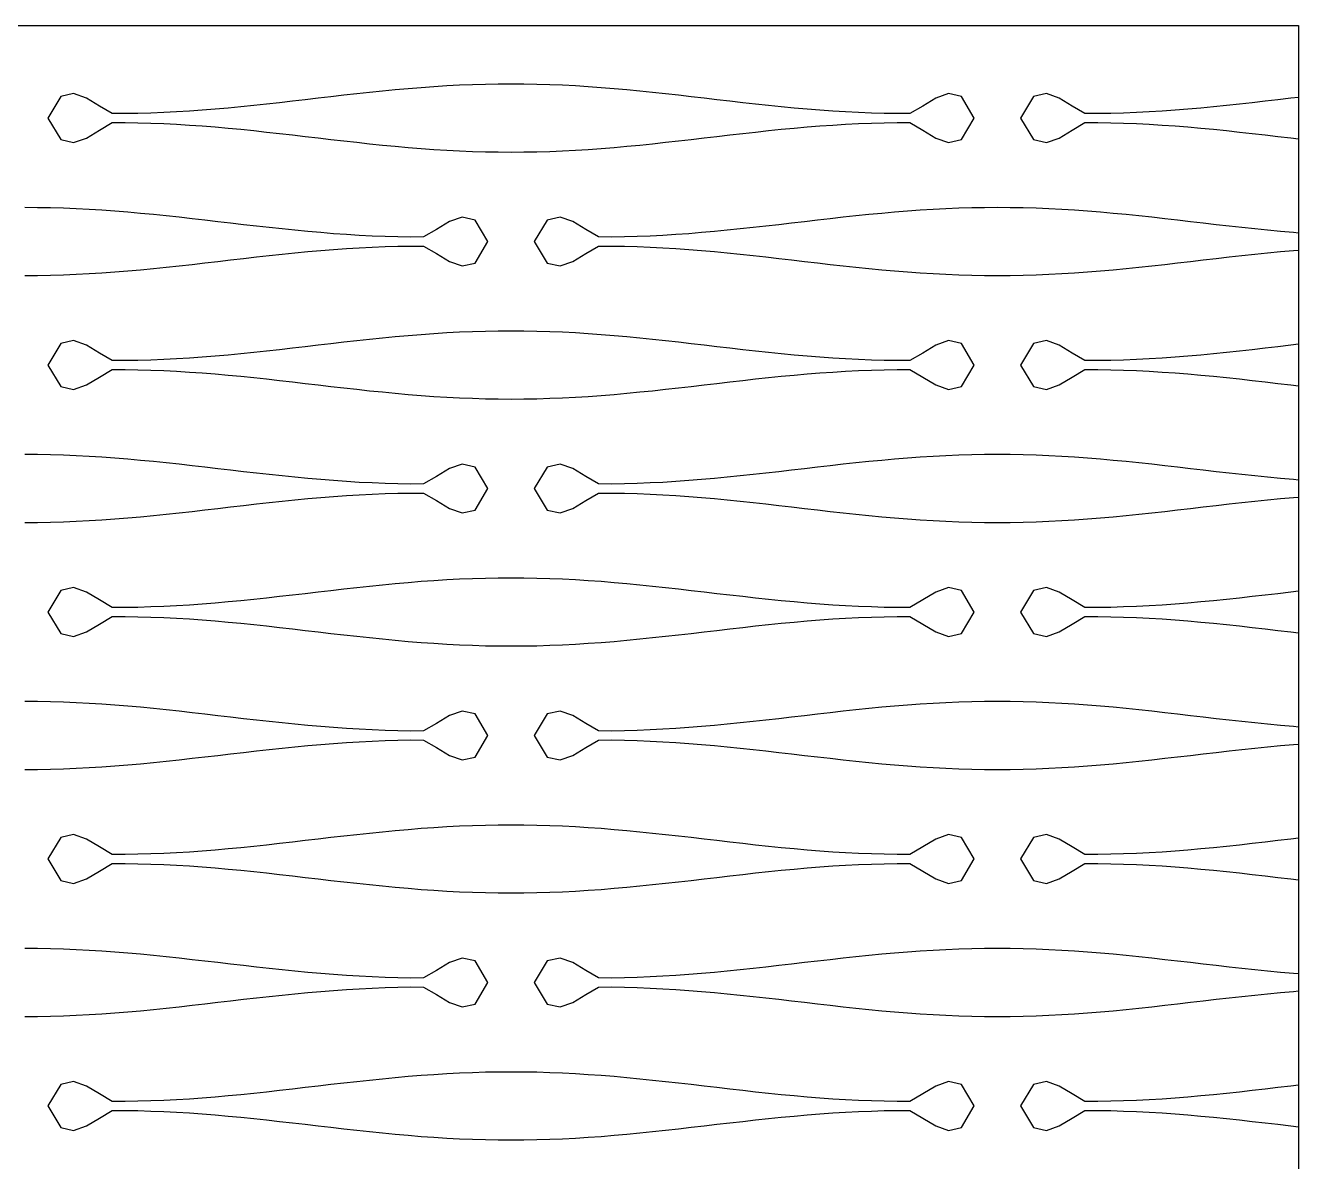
# Model space of a CAD drawing. Header units: millimetres. Extents: x 0 to 120, y 0 to 70.
# Drawn here: x 78.77 to 120, y 33.2 to 70 of the extents above; entities that cross this region are included whole.
import ezdxf

# ---------------------------------------------------------------- set-up
doc = ezdxf.new("R2010")
doc.units = ezdxf.units.MM
doc.layers.add('CUT', color=1, linetype='CONTINUOUS')

msp = doc.modelspace()

# ---------------------------------------------------------------- linework, layer by layer
at = {"layer": 'CUT'}
for points in [[(0, 70), (120, 70), (120, 0), (0, 0), (0, 70)], [(79.5, 67), (79.9167, 66.3026), (80.3333, 66.2091), (80.75, 66.3539), (81.1667, 66.6101), (81.5833, 66.8521), (82, 66.8551), (82.4167, 66.8484), (82.8333, 66.8368), (83.25, 66.8204), (83.6667, 66.7995), (84.0833, 66.7742), (84.5, 66.7448), (84.9167, 66.7116), (85.3333, 66.675), (85.75, 66.6353), (86.1667, 66.5929), (86.5833, 66.5484), (87, 66.5021), (87.4167, 66.4544), (87.8333, 66.4061), (88.25, 66.3574), (88.6667, 66.3089), (89.0833, 66.2612), (89.5, 66.2147), (89.9167, 66.1698), (90.3333, 66.1272), (90.75, 66.0871), (91.1667, 66.05), (91.5833, 66.0164), (92, 65.9865), (92.4167, 65.9606), (92.8333, 65.9391), (93.25, 65.9221), (93.6667, 65.9099), (94.0833, 65.9025), (94.5, 65.9), (94.9167, 65.9025), (95.3333, 65.9099), (95.75, 65.9221), (96.1667, 65.9391), (96.5833, 65.9606), (97, 65.9865), (97.4167, 66.0164), (97.8333, 66.05), (98.25, 66.0871), (98.6667, 66.1272), (99.0833, 66.1698), (99.5, 66.2147), (99.9167, 66.2612), (100.3333, 66.3089), (100.75, 66.3574), (101.1667, 66.4061), (101.5833, 66.4544), (102, 66.5021), (102.4167, 66.5484), (102.8333, 66.5929), (103.25, 66.6353), (103.6667, 66.675), (104.0833, 66.7116), (104.5, 66.7448), (104.9167, 66.7742), (105.3333, 66.7995), (105.75, 66.8204), (106.1667, 66.8368), (106.5833, 66.8484), (107, 66.8551), (107.4167, 66.8521), (107.8333, 66.6101), (108.25, 66.3539), (108.6667, 66.2091), (109.0833, 66.3026), (109.5, 67), (109.5, 67), (109.0833, 67.6974), (108.6667, 67.7909), (108.25, 67.6461), (107.8333, 67.3899), (107.4167, 67.1479), (107, 67.1449), (106.5833, 67.1516), (106.1667, 67.1632), (105.75, 67.1796), (105.3333, 67.2005), (104.9167, 67.2258), (104.5, 67.2552), (104.0833, 67.2884), (103.6667, 67.325), (103.25, 67.3647), (102.8333, 67.4071), (102.4167, 67.4516), (102, 67.4979), (101.5833, 67.5456), (101.1667, 67.5939), (100.75, 67.6426), (100.3333, 67.6911), (99.9167, 67.7388), (99.5, 67.7853), (99.0833, 67.8302), (98.6667, 67.8728), (98.25, 67.9129), (97.8333, 67.95), (97.4167, 67.9836), (97, 68.0135), (96.5833, 68.0394), (96.1667, 68.0609), (95.75, 68.0779), (95.3333, 68.0901), (94.9167, 68.0975), (94.5, 68.1), (94.0833, 68.0975), (93.6667, 68.0901), (93.25, 68.0779), (92.8333, 68.0609), (92.4167, 68.0394), (92, 68.0135), (91.5833, 67.9836), (91.1667, 67.95), (90.75, 67.9129), (90.3333, 67.8728), (89.9167, 67.8302), (89.5, 67.7853), (89.0833, 67.7388), (88.6667, 67.6911), (88.25, 67.6426), (87.8333, 67.5939), (87.4167, 67.5456), (87, 67.4979), (86.5833, 67.4516), (86.1667, 67.4071), (85.75, 67.3647), (85.3333, 67.325), (84.9167, 67.2884), (84.5, 67.2552), (84.0833, 67.2258), (83.6667, 67.2005), (83.25, 67.1796), (82.8333, 67.1632), (82.4167, 67.1516), (82, 67.1449), (81.5833, 67.1479), (81.1667, 67.3899), (80.75, 67.6461), (80.3333, 67.7909), (79.9167, 67.6974), (79.5, 67), (79.5, 67)], [(120, 67.6717), (119.75, 67.6426), (119.3333, 67.5939), (118.9167, 67.5456), (118.5, 67.4979), (118.0833, 67.4516), (117.6667, 67.4071), (117.25, 67.3647), (116.8333, 67.325), (116.4167, 67.2884), (116, 67.2552), (115.5833, 67.2258), (115.1667, 67.2005), (114.75, 67.1796), (114.3333, 67.1632), (113.9167, 67.1516), (113.5, 67.1449), (113.0833, 67.1479), (112.6667, 67.3899), (112.25, 67.6461), (111.8333, 67.7909), (111.4167, 67.6974), (111, 67), (111, 67)], [(111, 67), (111.4167, 66.3026), (111.8333, 66.2091), (112.25, 66.3539), (112.6667, 66.6101), (113.0833, 66.8521), (113.5, 66.8551), (113.9167, 66.8484), (114.3333, 66.8368), (114.75, 66.8204), (115.1667, 66.7995), (115.5833, 66.7742), (116, 66.7448), (116.4167, 66.7116), (116.8333, 66.675), (117.25, 66.6353), (117.6667, 66.5929), (118.0833, 66.5484), (118.5, 66.5021), (118.9167, 66.4544), (119.3333, 66.4061), (119.75, 66.3574), (120, 66.3283)], [(78.75, 61.9), (79.1667, 61.9025), (79.5833, 61.9099), (80, 61.9221), (80.4167, 61.9391), (80.8333, 61.9606), (81.25, 61.9865), (81.6667, 62.0164), (82.0833, 62.05), (82.5, 62.0871), (82.9167, 62.1272), (83.3333, 62.1698), (83.75, 62.2147), (84.1667, 62.2612), (84.5833, 62.3089), (85, 62.3574), (85.4167, 62.4061), (85.8333, 62.4544), (86.25, 62.5021), (86.6667, 62.5484), (87.0833, 62.5929), (87.5, 62.6353), (87.9167, 62.675), (88.3333, 62.7116), (88.75, 62.7448), (89.1667, 62.7742), (89.5833, 62.7995), (90, 62.8204), (90.4167, 62.8368), (90.8333, 62.8484), (91.25, 62.8551), (91.6667, 62.8521), (92.0833, 62.6101), (92.5, 62.3539), (92.9167, 62.2091), (93.3333, 62.3026), (93.75, 63), (93.75, 63), (93.3333, 63.6974), (92.9167, 63.7909), (92.5, 63.6461), (92.0833, 63.3899), (91.6667, 63.1479), (91.25, 63.1449), (90.8333, 63.1516), (90.4167, 63.1632), (90, 63.1796), (89.5833, 63.2005), (89.1667, 63.2258), (88.75, 63.2552), (88.3333, 63.2884), (87.9167, 63.325), (87.5, 63.3647), (87.0833, 63.4071), (86.6667, 63.4516), (86.25, 63.4979), (85.8333, 63.5456), (85.4167, 63.5939), (85, 63.6426), (84.5833, 63.6911), (84.1667, 63.7388), (83.75, 63.7853), (83.3333, 63.8302), (82.9167, 63.8728), (82.5, 63.9129), (82.0833, 63.95), (81.6667, 63.9836), (81.25, 64.0135), (80.8333, 64.0394), (80.4167, 64.0609), (80, 64.0779), (79.5833, 64.0901), (79.1667, 64.0975), (78.75, 64.1)], [(120, 63.2751), (119.8333, 63.2884), (119.4167, 63.325), (119, 63.3647), (118.5833, 63.4071), (118.1667, 63.4516), (117.75, 63.4979), (117.3333, 63.5456), (116.9167, 63.5939), (116.5, 63.6426), (116.0833, 63.6911), (115.6667, 63.7388), (115.25, 63.7853), (114.8333, 63.8302), (114.4167, 63.8728), (114, 63.9129), (113.5833, 63.95), (113.1667, 63.9836), (112.75, 64.0135), (112.3333, 64.0394), (111.9167, 64.0609), (111.5, 64.0779), (111.0833, 64.0901), (110.6667, 64.0975), (110.25, 64.1), (109.8333, 64.0975), (109.4167, 64.0901), (109, 64.0779), (108.5833, 64.0609), (108.1667, 64.0394), (107.75, 64.0135), (107.3333, 63.9836), (106.9167, 63.95), (106.5, 63.9129), (106.0833, 63.8728), (105.6667, 63.8302), (105.25, 63.7853), (104.8333, 63.7388), (104.4167, 63.6911), (104, 63.6426), (103.5833, 63.5939), (103.1667, 63.5456), (102.75, 63.4979), (102.3333, 63.4516), (101.9167, 63.4071), (101.5, 63.3647), (101.0833, 63.325), (100.6667, 63.2884), (100.25, 63.2552), (99.8333, 63.2258), (99.4167, 63.2005), (99, 63.1796), (98.5833, 63.1632), (98.1667, 63.1516), (97.75, 63.1449), (97.3333, 63.1479), (96.9167, 63.3899), (96.5, 63.6461), (96.0833, 63.7909), (95.6667, 63.6974), (95.25, 63), (95.25, 63)], [(95.25, 63), (95.6667, 62.3026), (96.0833, 62.2091), (96.5, 62.3539), (96.9167, 62.6101), (97.3333, 62.8521), (97.75, 62.8551), (98.1667, 62.8484), (98.5833, 62.8368), (99, 62.8204), (99.4167, 62.7995), (99.8333, 62.7742), (100.25, 62.7448), (100.6667, 62.7116), (101.0833, 62.675), (101.5, 62.6353), (101.9167, 62.5929), (102.3333, 62.5484), (102.75, 62.5021), (103.1667, 62.4544), (103.5833, 62.4061), (104, 62.3574), (104.4167, 62.3089), (104.8333, 62.2612), (105.25, 62.2147), (105.6667, 62.1698), (106.0833, 62.1272), (106.5, 62.0871), (106.9167, 62.05), (107.3333, 62.0164), (107.75, 61.9865), (108.1667, 61.9606), (108.5833, 61.9391), (109, 61.9221), (109.4167, 61.9099), (109.8333, 61.9025), (110.25, 61.9), (110.6667, 61.9025), (111.0833, 61.9099), (111.5, 61.9221), (111.9167, 61.9391), (112.3333, 61.9606), (112.75, 61.9865), (113.1667, 62.0164), (113.5833, 62.05), (114, 62.0871), (114.4167, 62.1272), (114.8333, 62.1698), (115.25, 62.2147), (115.6667, 62.2612), (116.0833, 62.3089), (116.5, 62.3574), (116.9167, 62.4061), (117.3333, 62.4544), (117.75, 62.5021), (118.1667, 62.5484), (118.5833, 62.5929), (119, 62.6353), (119.4167, 62.675), (119.8333, 62.7116), (120, 62.7249)], [(79.5, 59), (79.9167, 58.3026), (80.3333, 58.2091), (80.75, 58.3539), (81.1667, 58.6101), (81.5833, 58.8521), (82, 58.8551), (82.4167, 58.8484), (82.8333, 58.8368), (83.25, 58.8204), (83.6667, 58.7995), (84.0833, 58.7742), (84.5, 58.7448), (84.9167, 58.7116), (85.3333, 58.675), (85.75, 58.6353), (86.1667, 58.5929), (86.5833, 58.5484), (87, 58.5021), (87.4167, 58.4544), (87.8333, 58.4061), (88.25, 58.3574), (88.6667, 58.3089), (89.0833, 58.2612), (89.5, 58.2147), (89.9167, 58.1698), (90.3333, 58.1272), (90.75, 58.0871), (91.1667, 58.05), (91.5833, 58.0164), (92, 57.9865), (92.4167, 57.9606), (92.8333, 57.9391), (93.25, 57.9221), (93.6667, 57.9099), (94.0833, 57.9025), (94.5, 57.9), (94.9167, 57.9025), (95.3333, 57.9099), (95.75, 57.9221), (96.1667, 57.9391), (96.5833, 57.9606), (97, 57.9865), (97.4167, 58.0164), (97.8333, 58.05), (98.25, 58.0871), (98.6667, 58.1272), (99.0833, 58.1698), (99.5, 58.2147), (99.9167, 58.2612), (100.3333, 58.3089), (100.75, 58.3574), (101.1667, 58.4061), (101.5833, 58.4544), (102, 58.5021), (102.4167, 58.5484), (102.8333, 58.5929), (103.25, 58.6353), (103.6667, 58.675), (104.0833, 58.7116), (104.5, 58.7448), (104.9167, 58.7742), (105.3333, 58.7995), (105.75, 58.8204), (106.1667, 58.8368), (106.5833, 58.8484), (107, 58.8551), (107.4167, 58.8521), (107.8333, 58.6101), (108.25, 58.3539), (108.6667, 58.2091), (109.0833, 58.3026), (109.5, 59), (109.5, 59), (109.0833, 59.6974), (108.6667, 59.7909), (108.25, 59.6461), (107.8333, 59.3899), (107.4167, 59.1479), (107, 59.1449), (106.5833, 59.1516), (106.1667, 59.1632), (105.75, 59.1796), (105.3333, 59.2005), (104.9167, 59.2258), (104.5, 59.2552), (104.0833, 59.2884), (103.6667, 59.325), (103.25, 59.3647), (102.8333, 59.4071), (102.4167, 59.4516), (102, 59.4979), (101.5833, 59.5456), (101.1667, 59.5939), (100.75, 59.6426), (100.3333, 59.6911), (99.9167, 59.7388), (99.5, 59.7853), (99.0833, 59.8302), (98.6667, 59.8728), (98.25, 59.9129), (97.8333, 59.95), (97.4167, 59.9836), (97, 60.0135), (96.5833, 60.0394), (96.1667, 60.0609), (95.75, 60.0779), (95.3333, 60.0901), (94.9167, 60.0975), (94.5, 60.1), (94.0833, 60.0975), (93.6667, 60.0901), (93.25, 60.0779), (92.8333, 60.0609), (92.4167, 60.0394), (92, 60.0135), (91.5833, 59.9836), (91.1667, 59.95), (90.75, 59.9129), (90.3333, 59.8728), (89.9167, 59.8302), (89.5, 59.7853), (89.0833, 59.7388), (88.6667, 59.6911), (88.25, 59.6426), (87.8333, 59.5939), (87.4167, 59.5456), (87, 59.4979), (86.5833, 59.4516), (86.1667, 59.4071), (85.75, 59.3647), (85.3333, 59.325), (84.9167, 59.2884), (84.5, 59.2552), (84.0833, 59.2258), (83.6667, 59.2005), (83.25, 59.1796), (82.8333, 59.1632), (82.4167, 59.1516), (82, 59.1449), (81.5833, 59.1479), (81.1667, 59.3899), (80.75, 59.6461), (80.3333, 59.7909), (79.9167, 59.6974), (79.5, 59), (79.5, 59)], [(120, 59.6717), (119.75, 59.6426), (119.3333, 59.5939), (118.9167, 59.5456), (118.5, 59.4979), (118.0833, 59.4516), (117.6667, 59.4071), (117.25, 59.3647), (116.8333, 59.325), (116.4167, 59.2884), (116, 59.2552), (115.5833, 59.2258), (115.1667, 59.2005), (114.75, 59.1796), (114.3333, 59.1632), (113.9167, 59.1516), (113.5, 59.1449), (113.0833, 59.1479), (112.6667, 59.3899), (112.25, 59.6461), (111.8333, 59.7909), (111.4167, 59.6974), (111, 59), (111, 59)], [(111, 59), (111.4167, 58.3026), (111.8333, 58.2091), (112.25, 58.3539), (112.6667, 58.6101), (113.0833, 58.8521), (113.5, 58.8551), (113.9167, 58.8484), (114.3333, 58.8368), (114.75, 58.8204), (115.1667, 58.7995), (115.5833, 58.7742), (116, 58.7448), (116.4167, 58.7116), (116.8333, 58.675), (117.25, 58.6353), (117.6667, 58.5929), (118.0833, 58.5484), (118.5, 58.5021), (118.9167, 58.4544), (119.3333, 58.4061), (119.75, 58.3574), (120, 58.3283)], [(78.75, 53.9), (79.1667, 53.9025), (79.5833, 53.9099), (80, 53.9221), (80.4167, 53.9391), (80.8333, 53.9606), (81.25, 53.9865), (81.6667, 54.0164), (82.0833, 54.05), (82.5, 54.0871), (82.9167, 54.1272), (83.3333, 54.1698), (83.75, 54.2147), (84.1667, 54.2612), (84.5833, 54.3089), (85, 54.3574), (85.4167, 54.4061), (85.8333, 54.4544), (86.25, 54.5021), (86.6667, 54.5484), (87.0833, 54.5929), (87.5, 54.6353), (87.9167, 54.675), (88.3333, 54.7116), (88.75, 54.7448), (89.1667, 54.7742), (89.5833, 54.7995), (90, 54.8204), (90.4167, 54.8368), (90.8333, 54.8484), (91.25, 54.8551), (91.6667, 54.8521), (92.0833, 54.6101), (92.5, 54.3539), (92.9167, 54.2091), (93.3333, 54.3026), (93.75, 55), (93.75, 55), (93.3333, 55.6974), (92.9167, 55.7909), (92.5, 55.6461), (92.0833, 55.3899), (91.6667, 55.1479), (91.25, 55.1449), (90.8333, 55.1516), (90.4167, 55.1632), (90, 55.1796), (89.5833, 55.2005), (89.1667, 55.2258), (88.75, 55.2552), (88.3333, 55.2884), (87.9167, 55.325), (87.5, 55.3647), (87.0833, 55.4071), (86.6667, 55.4516), (86.25, 55.4979), (85.8333, 55.5456), (85.4167, 55.5939), (85, 55.6426), (84.5833, 55.6911), (84.1667, 55.7388), (83.75, 55.7853), (83.3333, 55.8302), (82.9167, 55.8728), (82.5, 55.9129), (82.0833, 55.95), (81.6667, 55.9836), (81.25, 56.0135), (80.8333, 56.0394), (80.4167, 56.0609), (80, 56.0779), (79.5833, 56.0901), (79.1667, 56.0975), (78.75, 56.1)], [(120, 55.2751), (119.8333, 55.2884), (119.4167, 55.325), (119, 55.3647), (118.5833, 55.4071), (118.1667, 55.4516), (117.75, 55.4979), (117.3333, 55.5456), (116.9167, 55.5939), (116.5, 55.6426), (116.0833, 55.6911), (115.6667, 55.7388), (115.25, 55.7853), (114.8333, 55.8302), (114.4167, 55.8728), (114, 55.9129), (113.5833, 55.95), (113.1667, 55.9836), (112.75, 56.0135), (112.3333, 56.0394), (111.9167, 56.0609), (111.5, 56.0779), (111.0833, 56.0901), (110.6667, 56.0975), (110.25, 56.1), (109.8333, 56.0975), (109.4167, 56.0901), (109, 56.0779), (108.5833, 56.0609), (108.1667, 56.0394), (107.75, 56.0135), (107.3333, 55.9836), (106.9167, 55.95), (106.5, 55.9129), (106.0833, 55.8728), (105.6667, 55.8302), (105.25, 55.7853), (104.8333, 55.7388), (104.4167, 55.6911), (104, 55.6426), (103.5833, 55.5939), (103.1667, 55.5456), (102.75, 55.4979), (102.3333, 55.4516), (101.9167, 55.4071), (101.5, 55.3647), (101.0833, 55.325), (100.6667, 55.2884), (100.25, 55.2552), (99.8333, 55.2258), (99.4167, 55.2005), (99, 55.1796), (98.5833, 55.1632), (98.1667, 55.1516), (97.75, 55.1449), (97.3333, 55.1479), (96.9167, 55.3899), (96.5, 55.6461), (96.0833, 55.7909), (95.6667, 55.6974), (95.25, 55), (95.25, 55)], [(95.25, 55), (95.6667, 54.3026), (96.0833, 54.2091), (96.5, 54.3539), (96.9167, 54.6101), (97.3333, 54.8521), (97.75, 54.8551), (98.1667, 54.8484), (98.5833, 54.8368), (99, 54.8204), (99.4167, 54.7995), (99.8333, 54.7742), (100.25, 54.7448), (100.6667, 54.7116), (101.0833, 54.675), (101.5, 54.6353), (101.9167, 54.5929), (102.3333, 54.5484), (102.75, 54.5021), (103.1667, 54.4544), (103.5833, 54.4061), (104, 54.3574), (104.4167, 54.3089), (104.8333, 54.2612), (105.25, 54.2147), (105.6667, 54.1698), (106.0833, 54.1272), (106.5, 54.0871), (106.9167, 54.05), (107.3333, 54.0164), (107.75, 53.9865), (108.1667, 53.9606), (108.5833, 53.9391), (109, 53.9221), (109.4167, 53.9099), (109.8333, 53.9025), (110.25, 53.9), (110.6667, 53.9025), (111.0833, 53.9099), (111.5, 53.9221), (111.9167, 53.9391), (112.3333, 53.9606), (112.75, 53.9865), (113.1667, 54.0164), (113.5833, 54.05), (114, 54.0871), (114.4167, 54.1272), (114.8333, 54.1698), (115.25, 54.2147), (115.6667, 54.2612), (116.0833, 54.3089), (116.5, 54.3574), (116.9167, 54.4061), (117.3333, 54.4544), (117.75, 54.5021), (118.1667, 54.5484), (118.5833, 54.5929), (119, 54.6353), (119.4167, 54.675), (119.8333, 54.7116), (120, 54.7249)], [(79.5, 51), (79.9167, 50.3026), (80.3333, 50.2091), (80.75, 50.3539), (81.1667, 50.6101), (81.5833, 50.8521), (82, 50.8551), (82.4167, 50.8484), (82.8333, 50.8368), (83.25, 50.8204), (83.6667, 50.7995), (84.0833, 50.7742), (84.5, 50.7448), (84.9167, 50.7116), (85.3333, 50.675), (85.75, 50.6353), (86.1667, 50.5929), (86.5833, 50.5484), (87, 50.5021), (87.4167, 50.4544), (87.8333, 50.4061), (88.25, 50.3574), (88.6667, 50.3089), (89.0833, 50.2612), (89.5, 50.2147), (89.9167, 50.1698), (90.3333, 50.1272), (90.75, 50.0871), (91.1667, 50.05), (91.5833, 50.0164), (92, 49.9865), (92.4167, 49.9606), (92.8333, 49.9391), (93.25, 49.9221), (93.6667, 49.9099), (94.0833, 49.9025), (94.5, 49.9), (94.9167, 49.9025), (95.3333, 49.9099), (95.75, 49.9221), (96.1667, 49.9391), (96.5833, 49.9606), (97, 49.9865), (97.4167, 50.0164), (97.8333, 50.05), (98.25, 50.0871), (98.6667, 50.1272), (99.0833, 50.1698), (99.5, 50.2147), (99.9167, 50.2612), (100.3333, 50.3089), (100.75, 50.3574), (101.1667, 50.4061), (101.5833, 50.4544), (102, 50.5021), (102.4167, 50.5484), (102.8333, 50.5929), (103.25, 50.6353), (103.6667, 50.675), (104.0833, 50.7116), (104.5, 50.7448), (104.9167, 50.7742), (105.3333, 50.7995), (105.75, 50.8204), (106.1667, 50.8368), (106.5833, 50.8484), (107, 50.8551), (107.4167, 50.8521), (107.8333, 50.6101), (108.25, 50.3539), (108.6667, 50.2091), (109.0833, 50.3026), (109.5, 51), (109.5, 51), (109.0833, 51.6974), (108.6667, 51.7909), (108.25, 51.6461), (107.8333, 51.3899), (107.4167, 51.1479), (107, 51.1449), (106.5833, 51.1516), (106.1667, 51.1632), (105.75, 51.1796), (105.3333, 51.2005), (104.9167, 51.2258), (104.5, 51.2552), (104.0833, 51.2884), (103.6667, 51.325), (103.25, 51.3647), (102.8333, 51.4071), (102.4167, 51.4516), (102, 51.4979), (101.5833, 51.5456), (101.1667, 51.5939), (100.75, 51.6426), (100.3333, 51.6911), (99.9167, 51.7388), (99.5, 51.7853), (99.0833, 51.8302), (98.6667, 51.8728), (98.25, 51.9129), (97.8333, 51.95), (97.4167, 51.9836), (97, 52.0135), (96.5833, 52.0394), (96.1667, 52.0609), (95.75, 52.0779), (95.3333, 52.0901), (94.9167, 52.0975), (94.5, 52.1), (94.0833, 52.0975), (93.6667, 52.0901), (93.25, 52.0779), (92.8333, 52.0609), (92.4167, 52.0394), (92, 52.0135), (91.5833, 51.9836), (91.1667, 51.95), (90.75, 51.9129), (90.3333, 51.8728), (89.9167, 51.8302), (89.5, 51.7853), (89.0833, 51.7388), (88.6667, 51.6911), (88.25, 51.6426), (87.8333, 51.5939), (87.4167, 51.5456), (87, 51.4979), (86.5833, 51.4516), (86.1667, 51.4071), (85.75, 51.3647), (85.3333, 51.325), (84.9167, 51.2884), (84.5, 51.2552), (84.0833, 51.2258), (83.6667, 51.2005), (83.25, 51.1796), (82.8333, 51.1632), (82.4167, 51.1516), (82, 51.1449), (81.5833, 51.1479), (81.1667, 51.3899), (80.75, 51.6461), (80.3333, 51.7909), (79.9167, 51.6974), (79.5, 51), (79.5, 51)], [(120, 51.6717), (119.75, 51.6426), (119.3333, 51.5939), (118.9167, 51.5456), (118.5, 51.4979), (118.0833, 51.4516), (117.6667, 51.4071), (117.25, 51.3647), (116.8333, 51.325), (116.4167, 51.2884), (116, 51.2552), (115.5833, 51.2258), (115.1667, 51.2005), (114.75, 51.1796), (114.3333, 51.1632), (113.9167, 51.1516), (113.5, 51.1449), (113.0833, 51.1479), (112.6667, 51.3899), (112.25, 51.6461), (111.8333, 51.7909), (111.4167, 51.6974), (111, 51), (111, 51)], [(111, 51), (111.4167, 50.3026), (111.8333, 50.2091), (112.25, 50.3539), (112.6667, 50.6101), (113.0833, 50.8521), (113.5, 50.8551), (113.9167, 50.8484), (114.3333, 50.8368), (114.75, 50.8204), (115.1667, 50.7995), (115.5833, 50.7742), (116, 50.7448), (116.4167, 50.7116), (116.8333, 50.675), (117.25, 50.6353), (117.6667, 50.5929), (118.0833, 50.5484), (118.5, 50.5021), (118.9167, 50.4544), (119.3333, 50.4061), (119.75, 50.3574), (120, 50.3283)], [(78.75, 45.9), (79.1667, 45.9025), (79.5833, 45.9099), (80, 45.9221), (80.4167, 45.9391), (80.8333, 45.9606), (81.25, 45.9865), (81.6667, 46.0164), (82.0833, 46.05), (82.5, 46.0871), (82.9167, 46.1272), (83.3333, 46.1698), (83.75, 46.2147), (84.1667, 46.2612), (84.5833, 46.3089), (85, 46.3574), (85.4167, 46.4061), (85.8333, 46.4544), (86.25, 46.5021), (86.6667, 46.5484), (87.0833, 46.5929), (87.5, 46.6353), (87.9167, 46.675), (88.3333, 46.7116), (88.75, 46.7448), (89.1667, 46.7742), (89.5833, 46.7995), (90, 46.8204), (90.4167, 46.8368), (90.8333, 46.8484), (91.25, 46.8551), (91.6667, 46.8521), (92.0833, 46.6101), (92.5, 46.3539), (92.9167, 46.2091), (93.3333, 46.3026), (93.75, 47), (93.75, 47), (93.3333, 47.6974), (92.9167, 47.7909), (92.5, 47.6461), (92.0833, 47.3899), (91.6667, 47.1479), (91.25, 47.1449), (90.8333, 47.1516), (90.4167, 47.1632), (90, 47.1796), (89.5833, 47.2005), (89.1667, 47.2258), (88.75, 47.2552), (88.3333, 47.2884), (87.9167, 47.325), (87.5, 47.3647), (87.0833, 47.4071), (86.6667, 47.4516), (86.25, 47.4979), (85.8333, 47.5456), (85.4167, 47.5939), (85, 47.6426), (84.5833, 47.6911), (84.1667, 47.7388), (83.75, 47.7853), (83.3333, 47.8302), (82.9167, 47.8728), (82.5, 47.9129), (82.0833, 47.95), (81.6667, 47.9836), (81.25, 48.0135), (80.8333, 48.0394), (80.4167, 48.0609), (80, 48.0779), (79.5833, 48.0901), (79.1667, 48.0975), (78.75, 48.1)], [(120, 47.2751), (119.8333, 47.2884), (119.4167, 47.325), (119, 47.3647), (118.5833, 47.4071), (118.1667, 47.4516), (117.75, 47.4979), (117.3333, 47.5456), (116.9167, 47.5939), (116.5, 47.6426), (116.0833, 47.6911), (115.6667, 47.7388), (115.25, 47.7853), (114.8333, 47.8302), (114.4167, 47.8728), (114, 47.9129), (113.5833, 47.95), (113.1667, 47.9836), (112.75, 48.0135), (112.3333, 48.0394), (111.9167, 48.0609), (111.5, 48.0779), (111.0833, 48.0901), (110.6667, 48.0975), (110.25, 48.1), (109.8333, 48.0975), (109.4167, 48.0901), (109, 48.0779), (108.5833, 48.0609), (108.1667, 48.0394), (107.75, 48.0135), (107.3333, 47.9836), (106.9167, 47.95), (106.5, 47.9129), (106.0833, 47.8728), (105.6667, 47.8302), (105.25, 47.7853), (104.8333, 47.7388), (104.4167, 47.6911), (104, 47.6426), (103.5833, 47.5939), (103.1667, 47.5456), (102.75, 47.4979), (102.3333, 47.4516), (101.9167, 47.4071), (101.5, 47.3647), (101.0833, 47.325), (100.6667, 47.2884), (100.25, 47.2552), (99.8333, 47.2258), (99.4167, 47.2005), (99, 47.1796), (98.5833, 47.1632), (98.1667, 47.1516), (97.75, 47.1449), (97.3333, 47.1479), (96.9167, 47.3899), (96.5, 47.6461), (96.0833, 47.7909), (95.6667, 47.6974), (95.25, 47), (95.25, 47)], [(95.25, 47), (95.6667, 46.3026), (96.0833, 46.2091), (96.5, 46.3539), (96.9167, 46.6101), (97.3333, 46.8521), (97.75, 46.8551), (98.1667, 46.8484), (98.5833, 46.8368), (99, 46.8204), (99.4167, 46.7995), (99.8333, 46.7742), (100.25, 46.7448), (100.6667, 46.7116), (101.0833, 46.675), (101.5, 46.6353), (101.9167, 46.5929), (102.3333, 46.5484), (102.75, 46.5021), (103.1667, 46.4544), (103.5833, 46.4061), (104, 46.3574), (104.4167, 46.3089), (104.8333, 46.2612), (105.25, 46.2147), (105.6667, 46.1698), (106.0833, 46.1272), (106.5, 46.0871), (106.9167, 46.05), (107.3333, 46.0164), (107.75, 45.9865), (108.1667, 45.9606), (108.5833, 45.9391), (109, 45.9221), (109.4167, 45.9099), (109.8333, 45.9025), (110.25, 45.9), (110.6667, 45.9025), (111.0833, 45.9099), (111.5, 45.9221), (111.9167, 45.9391), (112.3333, 45.9606), (112.75, 45.9865), (113.1667, 46.0164), (113.5833, 46.05), (114, 46.0871), (114.4167, 46.1272), (114.8333, 46.1698), (115.25, 46.2147), (115.6667, 46.2612), (116.0833, 46.3089), (116.5, 46.3574), (116.9167, 46.4061), (117.3333, 46.4544), (117.75, 46.5021), (118.1667, 46.5484), (118.5833, 46.5929), (119, 46.6353), (119.4167, 46.675), (119.8333, 46.7116), (120, 46.7249)], [(79.5, 43), (79.9167, 42.3026), (80.3333, 42.2091), (80.75, 42.3539), (81.1667, 42.6101), (81.5833, 42.8521), (82, 42.8551), (82.4167, 42.8484), (82.8333, 42.8368), (83.25, 42.8204), (83.6667, 42.7995), (84.0833, 42.7742), (84.5, 42.7448), (84.9167, 42.7116), (85.3333, 42.675), (85.75, 42.6353), (86.1667, 42.5929), (86.5833, 42.5484), (87, 42.5021), (87.4167, 42.4544), (87.8333, 42.4061), (88.25, 42.3574), (88.6667, 42.3089), (89.0833, 42.2612), (89.5, 42.2147), (89.9167, 42.1698), (90.3333, 42.1272), (90.75, 42.0871), (91.1667, 42.05), (91.5833, 42.0164), (92, 41.9865), (92.4167, 41.9606), (92.8333, 41.9391), (93.25, 41.9221), (93.6667, 41.9099), (94.0833, 41.9025), (94.5, 41.9), (94.9167, 41.9025), (95.3333, 41.9099), (95.75, 41.9221), (96.1667, 41.9391), (96.5833, 41.9606), (97, 41.9865), (97.4167, 42.0164), (97.8333, 42.05), (98.25, 42.0871), (98.6667, 42.1272), (99.0833, 42.1698), (99.5, 42.2147), (99.9167, 42.2612), (100.3333, 42.3089), (100.75, 42.3574), (101.1667, 42.4061), (101.5833, 42.4544), (102, 42.5021), (102.4167, 42.5484), (102.8333, 42.5929), (103.25, 42.6353), (103.6667, 42.675), (104.0833, 42.7116), (104.5, 42.7448), (104.9167, 42.7742), (105.3333, 42.7995), (105.75, 42.8204), (106.1667, 42.8368), (106.5833, 42.8484), (107, 42.8551), (107.4167, 42.8521), (107.8333, 42.6101), (108.25, 42.3539), (108.6667, 42.2091), (109.0833, 42.3026), (109.5, 43), (109.5, 43), (109.0833, 43.6974), (108.6667, 43.7909), (108.25, 43.6461), (107.8333, 43.3899), (107.4167, 43.1479), (107, 43.1449), (106.5833, 43.1516), (106.1667, 43.1632), (105.75, 43.1796), (105.3333, 43.2005), (104.9167, 43.2258), (104.5, 43.2552), (104.0833, 43.2884), (103.6667, 43.325), (103.25, 43.3647), (102.8333, 43.4071), (102.4167, 43.4516), (102, 43.4979), (101.5833, 43.5456), (101.1667, 43.5939), (100.75, 43.6426), (100.3333, 43.6911), (99.9167, 43.7388), (99.5, 43.7853), (99.0833, 43.8302), (98.6667, 43.8728), (98.25, 43.9129), (97.8333, 43.95), (97.4167, 43.9836), (97, 44.0135), (96.5833, 44.0394), (96.1667, 44.0609), (95.75, 44.0779), (95.3333, 44.0901), (94.9167, 44.0975), (94.5, 44.1), (94.0833, 44.0975), (93.6667, 44.0901), (93.25, 44.0779), (92.8333, 44.0609), (92.4167, 44.0394), (92, 44.0135), (91.5833, 43.9836), (91.1667, 43.95), (90.75, 43.9129), (90.3333, 43.8728), (89.9167, 43.8302), (89.5, 43.7853), (89.0833, 43.7388), (88.6667, 43.6911), (88.25, 43.6426), (87.8333, 43.5939), (87.4167, 43.5456), (87, 43.4979), (86.5833, 43.4516), (86.1667, 43.4071), (85.75, 43.3647), (85.3333, 43.325), (84.9167, 43.2884), (84.5, 43.2552), (84.0833, 43.2258), (83.6667, 43.2005), (83.25, 43.1796), (82.8333, 43.1632), (82.4167, 43.1516), (82, 43.1449), (81.5833, 43.1479), (81.1667, 43.3899), (80.75, 43.6461), (80.3333, 43.7909), (79.9167, 43.6974), (79.5, 43), (79.5, 43)], [(120, 43.6717), (119.75, 43.6426), (119.3333, 43.5939), (118.9167, 43.5456), (118.5, 43.4979), (118.0833, 43.4516), (117.6667, 43.4071), (117.25, 43.3647), (116.8333, 43.325), (116.4167, 43.2884), (116, 43.2552), (115.5833, 43.2258), (115.1667, 43.2005), (114.75, 43.1796), (114.3333, 43.1632), (113.9167, 43.1516), (113.5, 43.1449), (113.0833, 43.1479), (112.6667, 43.3899), (112.25, 43.6461), (111.8333, 43.7909), (111.4167, 43.6974), (111, 43), (111, 43)], [(111, 43), (111.4167, 42.3026), (111.8333, 42.2091), (112.25, 42.3539), (112.6667, 42.6101), (113.0833, 42.8521), (113.5, 42.8551), (113.9167, 42.8484), (114.3333, 42.8368), (114.75, 42.8204), (115.1667, 42.7995), (115.5833, 42.7742), (116, 42.7448), (116.4167, 42.7116), (116.8333, 42.675), (117.25, 42.6353), (117.6667, 42.5929), (118.0833, 42.5484), (118.5, 42.5021), (118.9167, 42.4544), (119.3333, 42.4061), (119.75, 42.3574), (120, 42.3283)], [(78.75, 37.9), (79.1667, 37.9025), (79.5833, 37.9099), (80, 37.9221), (80.4167, 37.9391), (80.8333, 37.9606), (81.25, 37.9865), (81.6667, 38.0164), (82.0833, 38.05), (82.5, 38.0871), (82.9167, 38.1272), (83.3333, 38.1698), (83.75, 38.2147), (84.1667, 38.2612), (84.5833, 38.3089), (85, 38.3574), (85.4167, 38.4061), (85.8333, 38.4544), (86.25, 38.5021), (86.6667, 38.5484), (87.0833, 38.5929), (87.5, 38.6353), (87.9167, 38.675), (88.3333, 38.7116), (88.75, 38.7448), (89.1667, 38.7742), (89.5833, 38.7995), (90, 38.8204), (90.4167, 38.8368), (90.8333, 38.8484), (91.25, 38.8551), (91.6667, 38.8521), (92.0833, 38.6101), (92.5, 38.3539), (92.9167, 38.2091), (93.3333, 38.3026), (93.75, 39), (93.75, 39), (93.3333, 39.6974), (92.9167, 39.7909), (92.5, 39.6461), (92.0833, 39.3899), (91.6667, 39.1479), (91.25, 39.1449), (90.8333, 39.1516), (90.4167, 39.1632), (90, 39.1796), (89.5833, 39.2005), (89.1667, 39.2258), (88.75, 39.2552), (88.3333, 39.2884), (87.9167, 39.325), (87.5, 39.3647), (87.0833, 39.4071), (86.6667, 39.4516), (86.25, 39.4979), (85.8333, 39.5456), (85.4167, 39.5939), (85, 39.6426), (84.5833, 39.6911), (84.1667, 39.7388), (83.75, 39.7853), (83.3333, 39.8302), (82.9167, 39.8728), (82.5, 39.9129), (82.0833, 39.95), (81.6667, 39.9836), (81.25, 40.0135), (80.8333, 40.0394), (80.4167, 40.0609), (80, 40.0779), (79.5833, 40.0901), (79.1667, 40.0975), (78.75, 40.1)], [(120, 39.2751), (119.8333, 39.2884), (119.4167, 39.325), (119, 39.3647), (118.5833, 39.4071), (118.1667, 39.4516), (117.75, 39.4979), (117.3333, 39.5456), (116.9167, 39.5939), (116.5, 39.6426), (116.0833, 39.6911), (115.6667, 39.7388), (115.25, 39.7853), (114.8333, 39.8302), (114.4167, 39.8728), (114, 39.9129), (113.5833, 39.95), (113.1667, 39.9836), (112.75, 40.0135), (112.3333, 40.0394), (111.9167, 40.0609), (111.5, 40.0779), (111.0833, 40.0901), (110.6667, 40.0975), (110.25, 40.1), (109.8333, 40.0975), (109.4167, 40.0901), (109, 40.0779), (108.5833, 40.0609), (108.1667, 40.0394), (107.75, 40.0135), (107.3333, 39.9836), (106.9167, 39.95), (106.5, 39.9129), (106.0833, 39.8728), (105.6667, 39.8302), (105.25, 39.7853), (104.8333, 39.7388), (104.4167, 39.6911), (104, 39.6426), (103.5833, 39.5939), (103.1667, 39.5456), (102.75, 39.4979), (102.3333, 39.4516), (101.9167, 39.4071), (101.5, 39.3647), (101.0833, 39.325), (100.6667, 39.2884), (100.25, 39.2552), (99.8333, 39.2258), (99.4167, 39.2005), (99, 39.1796), (98.5833, 39.1632), (98.1667, 39.1516), (97.75, 39.1449), (97.3333, 39.1479), (96.9167, 39.3899), (96.5, 39.6461), (96.0833, 39.7909), (95.6667, 39.6974), (95.25, 39), (95.25, 39)], [(95.25, 39), (95.6667, 38.3026), (96.0833, 38.2091), (96.5, 38.3539), (96.9167, 38.6101), (97.3333, 38.8521), (97.75, 38.8551), (98.1667, 38.8484), (98.5833, 38.8368), (99, 38.8204), (99.4167, 38.7995), (99.8333, 38.7742), (100.25, 38.7448), (100.6667, 38.7116), (101.0833, 38.675), (101.5, 38.6353), (101.9167, 38.5929), (102.3333, 38.5484), (102.75, 38.5021), (103.1667, 38.4544), (103.5833, 38.4061), (104, 38.3574), (104.4167, 38.3089), (104.8333, 38.2612), (105.25, 38.2147), (105.6667, 38.1698), (106.0833, 38.1272), (106.5, 38.0871), (106.9167, 38.05), (107.3333, 38.0164), (107.75, 37.9865), (108.1667, 37.9606), (108.5833, 37.9391), (109, 37.9221), (109.4167, 37.9099), (109.8333, 37.9025), (110.25, 37.9), (110.6667, 37.9025), (111.0833, 37.9099), (111.5, 37.9221), (111.9167, 37.9391), (112.3333, 37.9606), (112.75, 37.9865), (113.1667, 38.0164), (113.5833, 38.05), (114, 38.0871), (114.4167, 38.1272), (114.8333, 38.1698), (115.25, 38.2147), (115.6667, 38.2612), (116.0833, 38.3089), (116.5, 38.3574), (116.9167, 38.4061), (117.3333, 38.4544), (117.75, 38.5021), (118.1667, 38.5484), (118.5833, 38.5929), (119, 38.6353), (119.4167, 38.675), (119.8333, 38.7116), (120, 38.7249)], [(79.5, 35), (79.9167, 34.3026), (80.3333, 34.2091), (80.75, 34.3539), (81.1667, 34.6101), (81.5833, 34.8521), (82, 34.8551), (82.4167, 34.8484), (82.8333, 34.8368), (83.25, 34.8204), (83.6667, 34.7995), (84.0833, 34.7742), (84.5, 34.7448), (84.9167, 34.7116), (85.3333, 34.675), (85.75, 34.6353), (86.1667, 34.5929), (86.5833, 34.5484), (87, 34.5021), (87.4167, 34.4544), (87.8333, 34.4061), (88.25, 34.3574), (88.6667, 34.3089), (89.0833, 34.2612), (89.5, 34.2147), (89.9167, 34.1698), (90.3333, 34.1272), (90.75, 34.0871), (91.1667, 34.05), (91.5833, 34.0164), (92, 33.9865), (92.4167, 33.9606), (92.8333, 33.9391), (93.25, 33.9221), (93.6667, 33.9099), (94.0833, 33.9025), (94.5, 33.9), (94.9167, 33.9025), (95.3333, 33.9099), (95.75, 33.9221), (96.1667, 33.9391), (96.5833, 33.9606), (97, 33.9865), (97.4167, 34.0164), (97.8333, 34.05), (98.25, 34.0871), (98.6667, 34.1272), (99.0833, 34.1698), (99.5, 34.2147), (99.9167, 34.2612), (100.3333, 34.3089), (100.75, 34.3574), (101.1667, 34.4061), (101.5833, 34.4544), (102, 34.5021), (102.4167, 34.5484), (102.8333, 34.5929), (103.25, 34.6353), (103.6667, 34.675), (104.0833, 34.7116), (104.5, 34.7448), (104.9167, 34.7742), (105.3333, 34.7995), (105.75, 34.8204), (106.1667, 34.8368), (106.5833, 34.8484), (107, 34.8551), (107.4167, 34.8521), (107.8333, 34.6101), (108.25, 34.3539), (108.6667, 34.2091), (109.0833, 34.3026), (109.5, 35), (109.5, 35), (109.0833, 35.6974), (108.6667, 35.7909), (108.25, 35.6461), (107.8333, 35.3899), (107.4167, 35.1479), (107, 35.1449), (106.5833, 35.1516), (106.1667, 35.1632), (105.75, 35.1796), (105.3333, 35.2005), (104.9167, 35.2258), (104.5, 35.2552), (104.0833, 35.2884), (103.6667, 35.325), (103.25, 35.3647), (102.8333, 35.4071), (102.4167, 35.4516), (102, 35.4979), (101.5833, 35.5456), (101.1667, 35.5939), (100.75, 35.6426), (100.3333, 35.6911), (99.9167, 35.7388), (99.5, 35.7853), (99.0833, 35.8302), (98.6667, 35.8728), (98.25, 35.9129), (97.8333, 35.95), (97.4167, 35.9836), (97, 36.0135), (96.5833, 36.0394), (96.1667, 36.0609), (95.75, 36.0779), (95.3333, 36.0901), (94.9167, 36.0975), (94.5, 36.1), (94.0833, 36.0975), (93.6667, 36.0901), (93.25, 36.0779), (92.8333, 36.0609), (92.4167, 36.0394), (92, 36.0135), (91.5833, 35.9836), (91.1667, 35.95), (90.75, 35.9129), (90.3333, 35.8728), (89.9167, 35.8302), (89.5, 35.7853), (89.0833, 35.7388), (88.6667, 35.6911), (88.25, 35.6426), (87.8333, 35.5939), (87.4167, 35.5456), (87, 35.4979), (86.5833, 35.4516), (86.1667, 35.4071), (85.75, 35.3647), (85.3333, 35.325), (84.9167, 35.2884), (84.5, 35.2552), (84.0833, 35.2258), (83.6667, 35.2005), (83.25, 35.1796), (82.8333, 35.1632), (82.4167, 35.1516), (82, 35.1449), (81.5833, 35.1479), (81.1667, 35.3899), (80.75, 35.6461), (80.3333, 35.7909), (79.9167, 35.6974), (79.5, 35), (79.5, 35)], [(120, 35.6717), (119.75, 35.6426), (119.3333, 35.5939), (118.9167, 35.5456), (118.5, 35.4979), (118.0833, 35.4516), (117.6667, 35.4071), (117.25, 35.3647), (116.8333, 35.325), (116.4167, 35.2884), (116, 35.2552), (115.5833, 35.2258), (115.1667, 35.2005), (114.75, 35.1796), (114.3333, 35.1632), (113.9167, 35.1516), (113.5, 35.1449), (113.0833, 35.1479), (112.6667, 35.3899), (112.25, 35.6461), (111.8333, 35.7909), (111.4167, 35.6974), (111, 35), (111, 35)], [(111, 35), (111.4167, 34.3026), (111.8333, 34.2091), (112.25, 34.3539), (112.6667, 34.6101), (113.0833, 34.8521), (113.5, 34.8551), (113.9167, 34.8484), (114.3333, 34.8368), (114.75, 34.8204), (115.1667, 34.7995), (115.5833, 34.7742), (116, 34.7448), (116.4167, 34.7116), (116.8333, 34.675), (117.25, 34.6353), (117.6667, 34.5929), (118.0833, 34.5484), (118.5, 34.5021), (118.9167, 34.4544), (119.3333, 34.4061), (119.75, 34.3574), (120, 34.3283)]]:
    msp.add_lwpolyline(points, dxfattribs=at)

doc.saveas('drawing.dxf')
